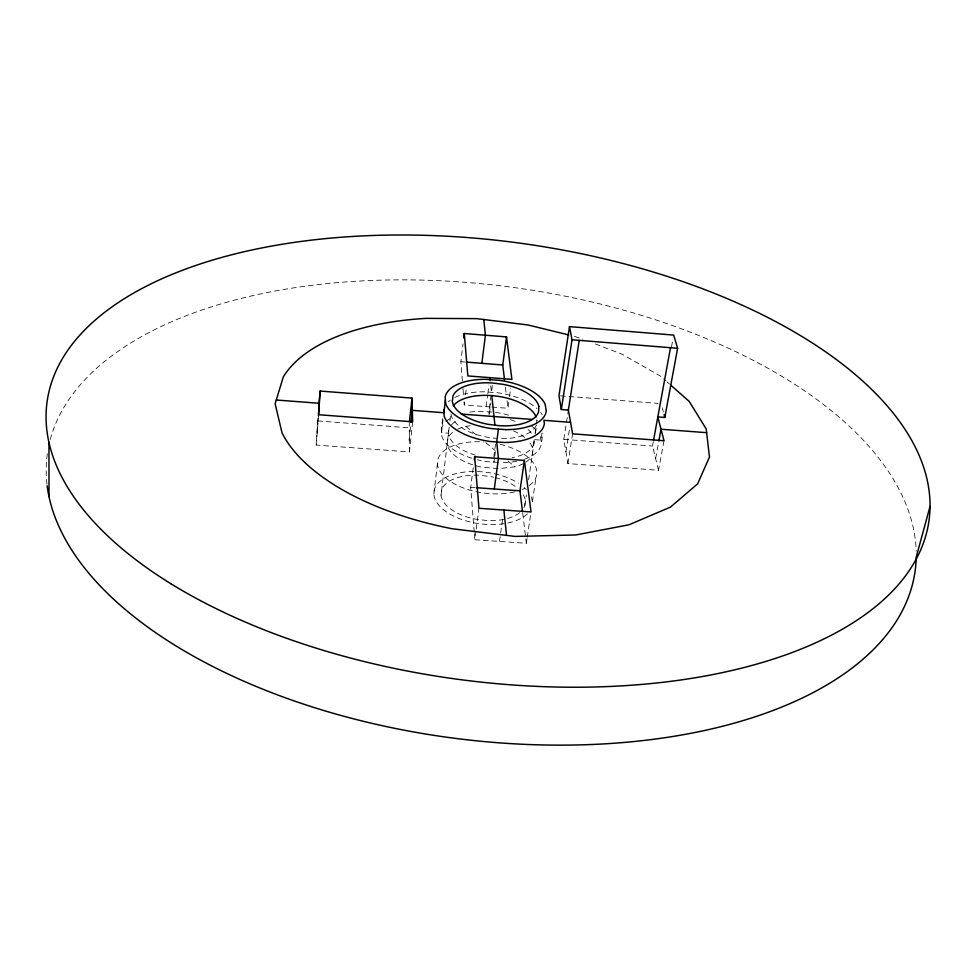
<?xml version="1.0" encoding="UTF-8"?>
<svg xmlns="http://www.w3.org/2000/svg" width="979" height="979" viewBox="0 0 979 979"><rect width="100%" height="100%" fill="white"/><g stroke="black" fill="none" stroke-linecap="round" stroke-linejoin="round"><path stroke-width="0.73" stroke-dasharray="4.89 3.67" d="M523.924 507.648A42.501 22.223 7.6 0 0 524.854 505.445L525.16 499.645A42.501 22.223 7.6 0 0 522.639 493.746M412.673 421.802L409.381 451.919L316.217 445.053L318.04 416.442M316.927 433.391L318.371 415.329M316.217 445.053L318.652 414.729M409.381 451.919L409.271 423.307M409.1 440.244L410.886 423.797M471.817 458.209A50.529 24.964 7.6 0 1 441.798 436.23L441.309 429.61L442.826 416.809M433.881 493.918L437.454 463.569M443.059 419.856L441.541 432.681L448.48 433.195M519.641 512.666A42.501 22.223 7.6 0 1 486.783 520.522L475.549 519.151A42.501 22.223 7.6 0 1 441.015 495.227L449.202 427.138M449.936 421.068L450.878 413.273A43.394 21.036 7.6 0 0 496.316 438.347M462.382 381.076L460.864 361.679L463.03 343.886M490.479 406.958L464.254 404.951L464.609 402.051M465.514 394.794L466.408 387.537M441.015 495.227L441.762 489.476A42.501 22.223 7.6 0 1 479.783 475.256L490.589 476.577A42.501 22.223 7.6 0 1 493.6 477.214M474.215 532.233L470.703 487.297L473.518 465.49M486.122 406.615L487.64 395.039M487.823 393.582L488.962 384.894M491.054 395.308L488.876 411.853L489.219 415.194M492.364 385.383L491.446 392.298L490.675 384.98M489.414 413.689L490.809 403.14M527.02 538.805L526.359 543.284L474.803 539.723L476.002 530.74M476.198 529.235L478.976 508.272M493.783 457.046L495.533 444.099M494.542 457.817L493.967 462.137L493.71 459.702M494.738 456.373L495.521 450.609M491.935 407.068L507.942 408.292L509.325 398.172M509.521 396.728L510.72 388.051M499.474 541.424L503.035 516.006M533.371 445.127L534.204 439.449M535.036 433.77L536.284 425.253A43.394 21.036 7.6 0 1 499.168 438.519M536.321 424.042L536.945 419.807A43.394 21.036 7.6 0 1 536.725 423.931M524.854 505.445L526.396 494.909M528.611 479.857L534.583 439.155M535.464 433.097L536.578 425.547M541.962 433.048L540.91 440.109L534.032 439.595A43.125 21.305 7.6 0 1 512.262 457.646M532.405 501.627L536.002 477.434M527.24 537.312L530.802 513.449M524.805 459.065A50.529 24.964 7.6 0 0 541.411 443.206L542.892 433.293M664.019 440.734L658.524 470.263L567.893 463.581L563.818 439.375L568.15 411.535M565.923 451.882L569.399 429.732M567.893 463.581L572.593 433.844M658.524 470.263L652.504 446.02L653.299 441.664M671.496 347.007L672.867 339.554M655.612 458.551L658.598 442.422M523.263 463.679A43.174 21.538 7.6 0 1 514.991 466.787L499.376 468.574M457.621 429.23A43.174 21.538 7.6 0 1 465.869 426.354L470.079 425.694M497.981 468.598L482.39 467.264A43.174 21.538 7.6 0 1 447.195 443.842L447.917 438.262A43.174 21.538 7.6 0 1 454.892 430.723M498.25 462.431L487.726 461.709A50.529 24.964 7.6 0 1 477.422 459.763M470.703 487.297L475.121 487.615M317.685 420.933L408.794 427.762M563.818 439.375L652.504 446.02M560.49 395.846L658.072 403.397M460.864 361.679L465.355 362.034M574.465 336.348L582.921 339.187M595.416 343.984L622.387 354.349L660.495 376.132L666.026 380.99M465.869 426.354L478.743 436.94M485.755 442.716L495.117 450.426M507.979 461.011L514.991 466.787M667.127 381.957L669.33 383.903M662.232 407.778L663.334 411.926M540.335 436.585L541.411 443.206M522.713 513.314L525.625 537.287M525.809 538.793L526.359 543.284M505.433 387.378L506.327 394.843M507.049 400.815L507.942 408.292M462.969 388.541L463.556 395.993M464.022 401.965L464.254 404.951M474.338 533.726L474.803 539.723M525.931 462.1A43.174 21.538 7.6 0 0 532.356 454.268L532.637 448.639A43.174 21.538 7.6 0 0 528.232 440.685M513.4 430.858A43.174 21.538 7.6 0 1 524.768 437.466M495.105 477.581A42.501 22.223 7.6 0 1 517.487 488.166M475.378 455.149A43.125 21.305 7.6 0 1 449.594 427.737M451.625 424.751A43.125 21.305 7.6 0 1 458.49 419.746M510.5 419.587A43.125 21.305 7.6 0 1 517.181 422.341M528.06 429.512A43.125 21.305 7.6 0 1 531.817 433.917M516.704 461.219A50.529 24.964 7.6 0 1 501.113 462.626M441.309 429.61A50.529 24.964 7.6 0 1 444.221 423.528M445.91 421.692A50.529 24.964 7.6 0 1 452.518 417.14M469.847 412.11A50.529 24.964 7.6 0 1 482.047 411.364L494.823 412.281A50.529 24.964 7.6 0 1 511.846 416.136M530.997 425.608A50.529 24.964 7.6 0 1 535.954 430.026M500.232 444.356A50.051 25.466 7.6 0 1 527.363 486.844M524.634 488.35A50.051 25.466 7.6 0 1 522.052 489.5M514.709 491.85A50.051 25.466 7.6 0 1 440.134 471.499A50.051 25.466 7.6 0 1 483.467 441.884M527.4 513.779A49.586 25.931 7.6 0 1 456.593 517.475A49.586 25.931 7.6 0 1 444.919 477.874A49.586 25.931 7.6 0 1 518.38 483.198M524.095 487.481A49.586 25.931 7.6 0 1 526.298 489.61M531.144 496.806A49.586 25.931 7.6 0 1 532.38 503.683M448.26 401.904A50.835 24.646 7.6 0 1 450.303 400.203M454.905 397.425A50.835 24.646 7.6 0 1 484.581 391.796L497.43 392.738A50.835 24.646 7.6 0 1 537.018 408.573M540.665 412.477A50.835 24.646 7.6 0 1 542.146 414.655M46.98 484.25A437.846 227.312 7.6 0 1 47.738 451.05M50.223 439.559A437.846 227.312 7.6 0 1 507.55 286.688A437.846 227.312 7.6 0 1 916.185 551.189"/><path stroke-width="1.47" d="M320.084 391.062L318.652 414.729L412.673 421.802L411.988 398.098L320.084 391.062L318.64 408.977M318.371 415.329L319.338 403.287L276.274 400.007M409.43 421.827L411.988 398.098M411.045 422.304L412.343 410.348L443.891 412.734L445.396 400.056M463.74 337.963L464.279 333.509L506.51 336.911L511.907 379.375L467.852 375.936L464.279 333.509M481.839 363.331L485.425 335.21L483.773 319.509M474.264 459.665L474.644 456.765L524.377 460.424L531.022 511.956L478.976 508.272L474.644 456.765M504.54 379.913L502.753 364.983L506.51 336.911M498.433 429.108L496.696 441.957L498.446 458.515L494.285 488.998M522.529 511.821L519.984 490.846L524.377 460.424M569.484 326.619L558.972 395.724L561.322 409.528L568.383 410.079L572.593 433.844L664.019 440.734L657.827 416.919L664.814 417.458L677.615 348.279L673.687 335.087L569.484 326.619L572.03 339.774L561.322 409.528M568.383 410.079L579.225 340.362M653.568 440.207L670.493 347.704M658.867 440.954L661.033 429.218L706.642 432.681M930.05 506.4L916.209 557.161A437.846 227.312 7.6 0 1 493.514 742.388A437.846 227.312 7.6 0 1 47.163 485.804M476.589 487.726L519.984 490.846M461.293 414.056L532.503 419.465M570.561 422.353L543.847 420.321L544.373 423.381A50.835 24.646 7.6 0 1 503.879 442.459L490.418 441.517A50.835 24.646 7.6 0 1 444.16 416.246L443.658 409.699M466.861 362.144L502.753 364.983M572.03 339.774L677.615 348.279M568.664 334.916L527.987 324.979L476.761 318.64L426.22 318.359A218.929 106.662 7.6 0 0 283.298 376.939L275.123 403.764L282.074 432.963A218.929 106.662 7.6 0 0 452.359 528.782L515.138 536.419L575.762 534.975L628.946 524.793L670.468 507.11L697.66 483.81L709.469 457.034L706.202 428.924L689.216 401.414L670.444 384.882M664.08 414.692L664.814 417.458M489.904 377.661L490.21 380.586M491.801 395.602L494.933 425.265M503.879 510.035L506.547 535.366M48.95 442.324L49.011 496.634M453.228 405.893A43.394 21.036 7.6 0 1 496.769 396.128A43.394 21.036 7.6 0 1 536.174 416.993M538.817 406.456L538.572 411.939A43.737 20.938 7.6 0 1 499.62 425.73L488.056 424.311A43.737 20.938 7.6 0 1 452.298 401.329L453.008 395.908A43.737 20.938 7.6 0 1 491.923 382.948L503.022 384.319A43.737 20.938 7.6 0 1 538.817 406.456M505.641 429.622L492.131 428.667A51.03 24.426 7.6 0 1 445.665 403.532L445.151 397.046A51.03 24.426 7.6 0 1 486.196 379.35L499.094 380.305A51.03 24.426 7.6 0 1 545.119 404.278L546.245 410.776A51.03 24.426 7.6 0 1 505.641 429.622M171.203 583.925A444.943 220.263 7.6 0 0 913.358 564.124A444.943 220.263 7.6 0 0 379.632 235.278A444.943 220.263 7.6 0 0 171.203 583.925"/></g></svg>
